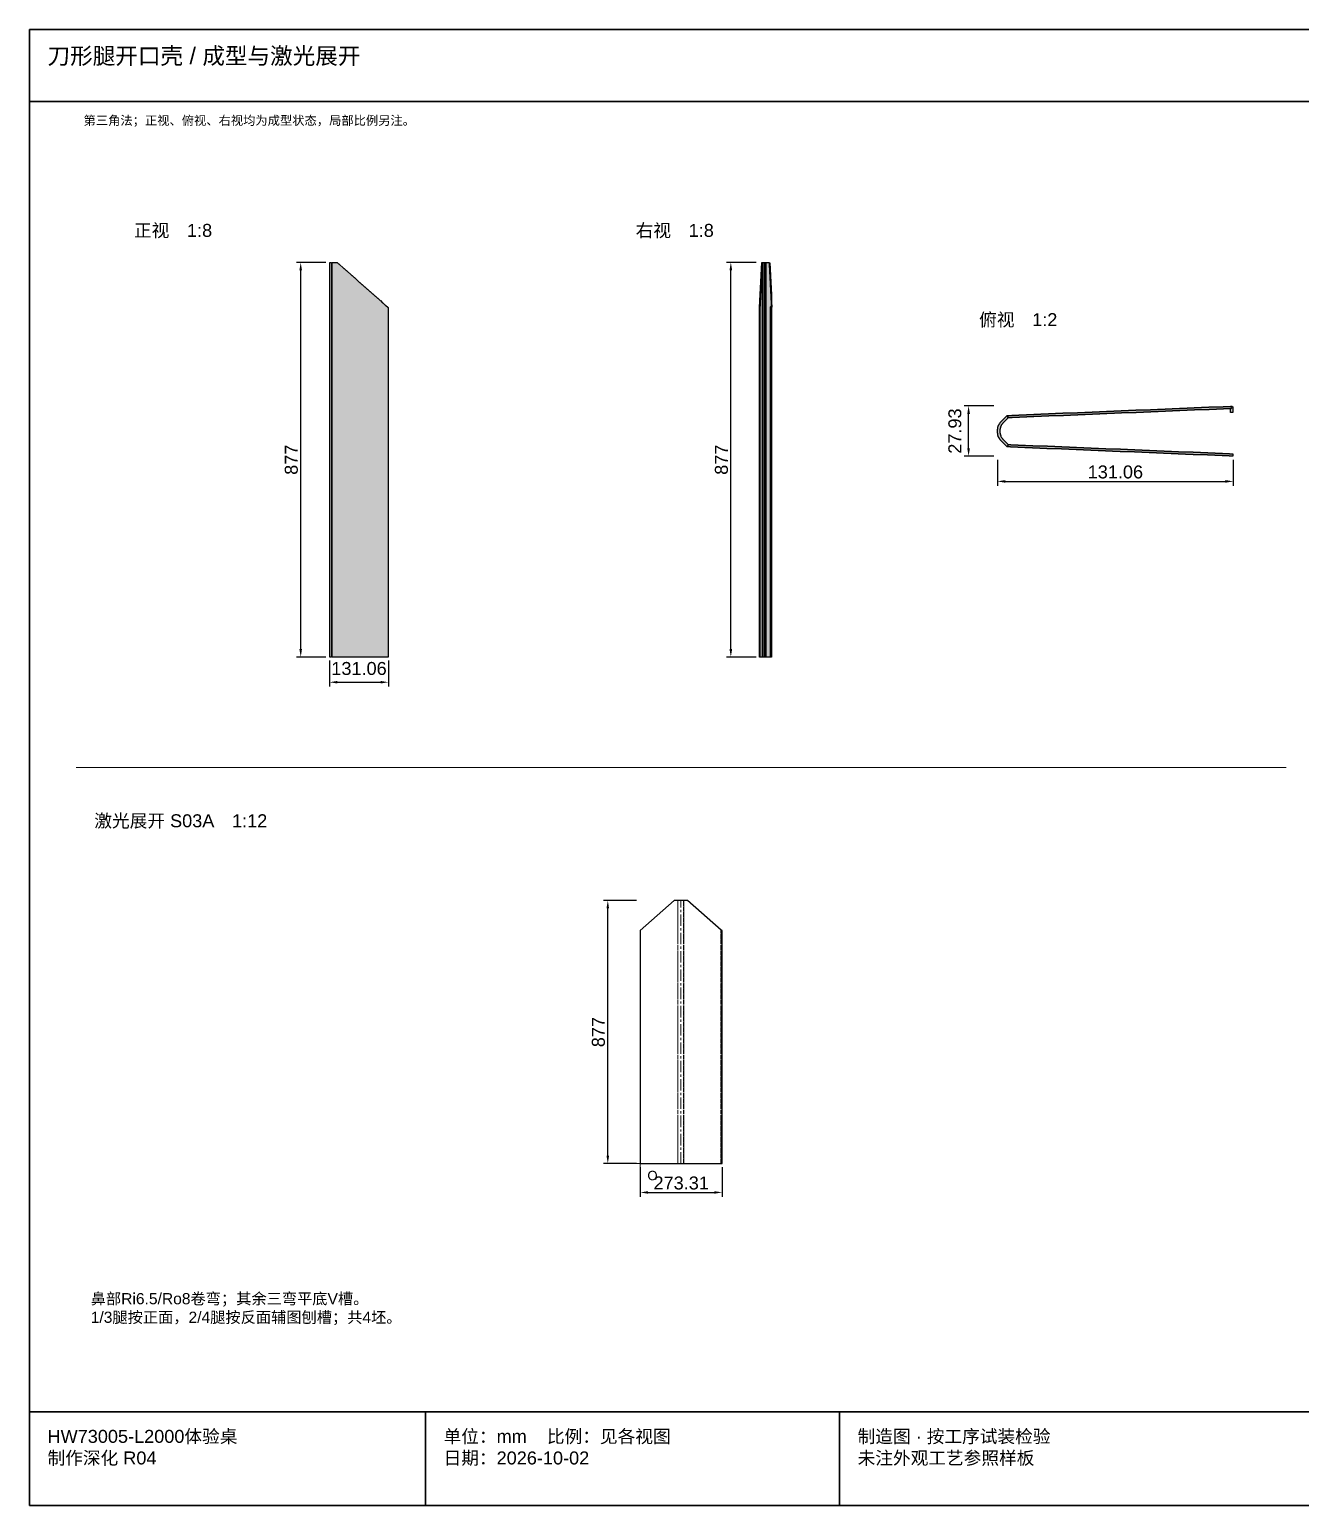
# Model space of a CAD drawing. Header units: millimetres. Extents: x 5 to 252589, y 5 to 415.
# Drawn here: x 108005 to 108358, y 5 to 415 of the extents above; entities that cross this region are included whole.
import ezdxf

# ---------------------------------------------------------------- set-up
doc = ezdxf.new("R2010")
doc.units = ezdxf.units.MM
doc.linetypes.add('CENTER', pattern=[5.08, 3.175, -0.635, 0.635, -0.635])
doc.linetypes.add('DASHED', pattern=[1.524, 1.27, -0.254])
for name, color, linetype, lineweight in [('CENTER', 8, 'CENTER', 13), ('DIM', 7, 'Continuous', 13), ('FRAME', 7, 'Continuous', 35), ('HATCH', 8, 'Continuous', 9), ('HIDDEN', 8, 'DASHED', 13), ('NOTE', 7, 'Continuous', 18), ('OUTLINE', 7, 'Continuous', 25)]:
    doc.layers.add(name, color=color, linetype=linetype, lineweight=lineweight)
doc.styles.add('CN', font='Arial Unicode.ttf')
doc.dimstyles.new('V12', dxfattribs={"dimtxt": 3.6, "dimasz": 2.2, "dimexe": 1.2, "dimexo": 1, "dimgap": 0.8, "dimtad": 1, "dimlfac": 12, "dimdsep": 46, "dimtxsty": 'CN', "dimcen": 2.5, "dimclrd": 7, "dimclre": 7, "dimclrt": 7, "dimazin": 3, "dimtfac": 1, "dimtmove": 0, "dimatfit": 3})
doc.dimstyles.new('V2', dxfattribs={"dimtxt": 3.6, "dimasz": 2.2, "dimexe": 1.2, "dimexo": 1, "dimgap": 0.8, "dimtad": 1, "dimlfac": 2, "dimdsep": 46, "dimtxsty": 'CN', "dimcen": 2.5, "dimclrd": 7, "dimclre": 7, "dimclrt": 7, "dimazin": 3, "dimtfac": 1, "dimtmove": 0, "dimatfit": 3})
doc.dimstyles.new('V8', dxfattribs={"dimtxt": 3.6, "dimasz": 2.2, "dimexe": 1.2, "dimexo": 1, "dimgap": 0.8, "dimtad": 1, "dimlfac": 8, "dimdsep": 46, "dimtxsty": 'CN', "dimcen": 2.5, "dimclrd": 7, "dimclre": 7, "dimclrt": 7, "dimazin": 3, "dimtfac": 1, "dimtmove": 0, "dimatfit": 3})

msp = doc.modelspace()

# ---------------------------------------------------------------- hatches: boundary and pattern name
at = {"layer": 'HATCH', "true_color": 0x536a74}
for points in [[(108088.40196, 240.6875), (108088.40196, 350.27083), (108088.90196, 350.27083), (108088.90196, 240.6875)], [(108208.61752, 240.6875), (108208.61752, 350.27083), (108209.03419, 350.27083), (108209.03419, 240.6875)]]:
    msp.add_hatch(color=147, dxfattribs=at).paths.add_polyline_path(points)
at = {"layer": 'HATCH', "true_color": 0x5b747e}
for points in [[(108104.65196, 240.6875), (108089.06862, 240.6875), (108089.06862, 350.27083), (108090.48529, 350.27083), (108090.81862, 349.9375), (108090.90196, 349.9375), (108092.31862, 348.60417), (108092.40196, 348.60417), (108092.98529, 348.02083), (108093.06862, 348.02083), (108094.48529, 346.6875), (108094.56862, 346.6875), (108095.15196, 346.10417), (108095.23529, 346.10417), (108096.65196, 344.77083), (108096.73529, 344.77083), (108097.31862, 344.1875), (108097.40196, 344.1875), (108098.06862, 343.52083), (108098.15196, 343.52083), (108098.81862, 342.85417), (108098.90196, 342.85417), (108099.48529, 342.27083), (108099.56862, 342.27083), (108100.23529, 341.60417), (108100.31862, 341.60417), (108100.98529, 340.9375), (108101.06862, 340.9375), (108101.65196, 340.35417), (108101.73529, 340.35417), (108102.40196, 339.6875), (108102.48529, 339.6875), (108103.06862, 339.10417), (108103.15196, 339.10417), (108103.81862, 338.4375), (108103.90196, 338.4375), (108104.56862, 337.77083), (108104.65196, 337.77083)], [(108207.95085, 240.6875), (108207.95085, 338.1875), (108208.03419, 338.27083), (108208.03419, 339.9375), (108208.11752, 340.02083), (108208.11752, 341.77083), (108208.20085, 341.85417), (108208.20085, 343.52083), (108208.28419, 343.60417), (108208.28419, 345.35417), (108208.36752, 345.4375), (108208.36752, 347.10417), (108208.45085, 347.1875), (108208.45085, 348.9375), (108208.53419, 349.02083), (108208.53419, 350.27083), (108208.53419, 240.6875)], [(108209.61752, 240.6875), (108209.61752, 350.27083), (108210.45085, 350.27083), (108210.45085, 348.9375), (108210.53419, 348.85417), (108210.53419, 347.10417), (108210.61752, 347.02083), (108210.61752, 345.35417), (108210.70085, 345.27083), (108210.70085, 343.52083), (108210.78419, 343.4375), (108210.78419, 341.77083), (108210.86752, 341.6875), (108210.86752, 339.9375), (108210.95085, 339.85417), (108210.95085, 338.1875), (108211.03419, 338.10417), (108211.03419, 337.9375), (108210.78419, 337.9375), (108210.70085, 337.85417), (108210.70085, 240.6875)]]:
    msp.add_hatch(color=147, dxfattribs=at).paths.add_polyline_path(points)
at = {"layer": 'HATCH', "true_color": 0x627d89}
for points in [[(108207.78419, 337.77083), (108207.78419, 338.60417), (108207.86752, 338.6875), (108207.86752, 340.4375), (108207.95085, 340.52083), (108207.95085, 342.1875), (108208.03419, 342.27083), (108208.03419, 344.02083), (108208.11752, 344.10417), (108208.11752, 345.77083), (108208.20085, 345.85417), (108208.20085, 347.60417), (108208.28419, 347.6875), (108208.28419, 349.35417), (108208.36752, 349.4375), (108208.36752, 350.27083), (108208.45085, 350.27083), (108208.45085, 349.02083), (108208.36752, 348.9375), (108208.36752, 347.1875), (108208.28419, 347.10417), (108208.28419, 345.4375), (108208.20085, 345.35417), (108208.20085, 343.60417), (108208.11752, 343.52083), (108208.11752, 341.85417), (108208.03419, 341.77083), (108208.03419, 340.02083), (108207.95085, 339.9375), (108207.95085, 338.27083), (108207.86752, 338.1875), (108207.86752, 337.77083)], [(108211.11752, 337.77083), (108210.78419, 337.77083), (108210.78419, 337.85417), (108211.03419, 337.85417), (108211.11752, 337.9375), (108211.11752, 338.10417), (108211.03419, 338.1875), (108211.03419, 339.85417), (108210.95085, 339.9375), (108210.95085, 341.6875), (108210.86752, 341.77083), (108210.86752, 343.4375), (108210.78419, 343.52083), (108210.78419, 345.27083), (108210.70085, 345.35417), (108210.70085, 347.02083), (108210.61752, 347.10417), (108210.61752, 348.85417), (108210.53419, 348.9375), (108210.53419, 350.1875), (108210.61752, 350.1875), (108210.61752, 349.35417), (108210.70085, 349.27083), (108210.70085, 347.60417), (108210.78419, 347.52083), (108210.78419, 345.77083), (108210.86752, 345.6875), (108210.86752, 344.02083), (108210.95085, 343.9375), (108210.95085, 342.1875), (108211.03419, 342.10417), (108211.03419, 340.4375), (108211.11752, 340.35417), (108211.11752, 338.60417), (108211.20085, 338.52083), (108211.20085, 337.85417)]]:
    msp.add_hatch(color=145, dxfattribs=at).paths.add_polyline_path(points)
at = {"layer": 'HATCH', "true_color": 0x566d77}
msp.add_hatch(color=147, dxfattribs=at).paths.add_polyline_path([(108209.11752, 240.6875), (108209.11752, 350.27083), (108209.28419, 350.27083), (108209.28419, 240.6875)])
at = {"layer": 'HATCH', "true_color": 0x58707b}
for points in [[(108209.36752, 240.6875), (108209.36752, 350.27083), (108209.53419, 350.27083), (108209.53419, 240.6875)], [(108207.78419, 240.6875), (108207.78419, 337.6875), (108207.86752, 337.6875), (108207.86752, 240.6875)], [(108210.78419, 240.6875), (108210.78419, 337.6875), (108211.11752, 337.6875), (108211.11752, 240.6875)]]:
    msp.add_hatch(color=147, dxfattribs=at).paths.add_polyline_path(points)
at = {"layer": 'HATCH', "true_color": 0x627d89}
h = msp.add_hatch(color=145, dxfattribs=at)
h.paths.add_polyline_path([(108339.23616, 296.47675), (108338.3195, 296.47675), (108338.23616, 296.56008), (108336.3195, 296.56008), (108336.23616, 296.64342), (108334.3195, 296.64342), (108334.23616, 296.72675), (108332.23616, 296.72675), (108332.15283, 296.81008), (108330.23616, 296.81008), (108330.15283, 296.89342), (108328.23616, 296.89342), (108328.15283, 296.97675), (108326.15283, 296.97675), (108326.0695, 297.06008), (108324.15283, 297.06008), (108324.0695, 297.14342), (108322.15283, 297.14342), (108322.0695, 297.22675), (108320.0695, 297.22675), (108319.98616, 297.31008), (108318.0695, 297.31008), (108317.98616, 297.39342), (108316.0695, 297.39342), (108315.98616, 297.47675), (108313.98616, 297.47675), (108313.90283, 297.56008), (108311.98616, 297.56008), (108311.90283, 297.64342), (108309.98616, 297.64342), (108309.90283, 297.72675), (108307.98616, 297.72675), (108307.90283, 297.81008), (108305.90283, 297.81008), (108305.8195, 297.89342), (108303.90283, 297.89342), (108303.8195, 297.97675), (108301.90283, 297.97675), (108301.8195, 298.06008), (108299.8195, 298.06008), (108299.73616, 298.14342), (108297.8195, 298.14342), (108297.73616, 298.22675), (108295.8195, 298.22675), (108295.73616, 298.31008), (108293.73616, 298.31008), (108293.65283, 298.39342), (108291.73616, 298.39342), (108291.65283, 298.47675), (108289.73616, 298.47675), (108289.65283, 298.56008), (108287.65283, 298.56008), (108287.5695, 298.64342), (108285.65283, 298.64342), (108285.5695, 298.72675), (108283.65283, 298.72675), (108283.5695, 298.81008), (108281.5695, 298.81008), (108281.48616, 298.89342), (108279.5695, 298.89342), (108279.48616, 298.97675), (108277.5695, 298.97675), (108277.48616, 299.06008), (108276.5695, 299.06008), (108274.5695, 301.06008), (108274.5695, 301.14342), (108274.40283, 301.31008), (108274.40283, 301.39342), (108274.3195, 301.47675), (108274.3195, 301.56008), (108274.0695, 301.97675), (108274.0695, 302.14342), (108273.98616, 302.22675), (108273.98616, 302.39342), (108273.90283, 302.47675), (108273.90283, 302.81008), (108273.8195, 302.89342), (108273.8195, 303.97675), (108273.90283, 304.06008), (108273.90283, 304.39342), (108273.98616, 304.47675), (108273.98616, 304.64342), (108274.0695, 304.72675), (108274.0695, 304.89342), (108274.15283, 304.97675), (108274.15283, 305.06008), (108274.23616, 305.14342), (108274.23616, 305.22675), (108274.3195, 305.31008), (108274.40283, 305.56008), (108274.5695, 305.72675), (108274.5695, 305.81008), (108276.5695, 307.81008), (108277.8195, 307.81008), (108277.90283, 307.89342), (108279.8195, 307.89342), (108279.90283, 307.97675), (108281.90283, 307.97675), (108281.98616, 308.06008), (108283.90283, 308.06008), (108283.98616, 308.14342), (108285.90283, 308.14342), (108285.98616, 308.22675), (108287.98616, 308.22675), (108288.0695, 308.31008), (108289.98616, 308.31008), (108290.0695, 308.39342), (108291.98616, 308.39342), (108292.0695, 308.47675), (108294.0695, 308.47675), (108294.15283, 308.56008), (108296.0695, 308.56008), (108296.15283, 308.64342), (108298.0695, 308.64342), (108298.15283, 308.72675), (108300.15283, 308.72675), (108300.23616, 308.81008), (108302.15283, 308.81008), (108302.23616, 308.89342), (108304.15283, 308.89342), (108304.23616, 308.97675), (108306.15283, 308.97675), (108306.23616, 309.06008), (108308.23616, 309.06008), (108308.3195, 309.14342), (108310.23616, 309.14342), (108310.3195, 309.22675), (108312.23616, 309.22675), (108312.3195, 309.31008), (108314.3195, 309.31008), (108314.40283, 309.39342), (108316.3195, 309.39342), (108316.40283, 309.47675), (108318.3195, 309.47675), (108318.40283, 309.56008), (108320.40283, 309.56008), (108320.48616, 309.64342), (108322.40283, 309.64342), (108322.48616, 309.72675), (108324.40283, 309.72675), (108324.48616, 309.81008), (108326.48616, 309.81008), (108326.5695, 309.89342), (108328.48616, 309.89342), (108328.5695, 309.97675), (108330.48616, 309.97675), (108330.5695, 310.06008), (108332.5695, 310.06008), (108332.65283, 310.14342), (108334.5695, 310.14342), (108334.65283, 310.22675), (108336.5695, 310.22675), (108336.65283, 310.31008), (108338.5695, 310.31008), (108338.65283, 310.39342), (108338.90283, 310.39342), (108338.98616, 310.31008), (108339.0695, 310.31008), (108339.23616, 310.14342), (108339.23616, 308.64342), (108338.5695, 308.64342), (108338.5695, 309.56008), (108338.48616, 309.64342), (108336.65283, 309.64342), (108336.5695, 309.56008), (108334.65283, 309.56008), (108334.5695, 309.47675), (108332.65283, 309.47675), (108332.5695, 309.39342), (108330.5695, 309.39342), (108330.48616, 309.31008), (108328.5695, 309.31008), (108328.48616, 309.22675), (108326.5695, 309.22675), (108326.48616, 309.14342), (108324.48616, 309.14342), (108324.40283, 309.06008), (108322.48616, 309.06008), (108322.40283, 308.97675), (108320.48616, 308.97675), (108320.40283, 308.89342), (108318.48616, 308.89342), (108318.40283, 308.81008), (108316.40283, 308.81008), (108316.3195, 308.72675), (108314.40283, 308.72675), (108314.3195, 308.64342), (108312.40283, 308.64342), (108312.3195, 308.56008), (108310.3195, 308.56008), (108310.23616, 308.47675), (108308.3195, 308.47675), (108308.23616, 308.39342), (108306.3195, 308.39342), (108306.23616, 308.31008), (108304.23616, 308.31008), (108304.15283, 308.22675), (108302.23616, 308.22675), (108302.15283, 308.14342), (108300.23616, 308.14342), (108300.15283, 308.06008), (108298.15283, 308.06008), (108298.0695, 307.97675), (108296.15283, 307.97675), (108296.0695, 307.89342), (108294.15283, 307.89342), (108294.0695, 307.81008), (108292.15283, 307.81008), (108292.0695, 307.72675), (108290.0695, 307.72675), (108289.98616, 307.64342), (108288.0695, 307.64342), (108287.98616, 307.56008), (108286.0695, 307.56008), (108285.98616, 307.47675), (108283.98616, 307.47675), (108283.90283, 307.39342), (108281.98616, 307.39342), (108281.90283, 307.31008), (108279.98616, 307.31008), (108279.90283, 307.22675), (108277.90283, 307.22675), (108277.8195, 307.14342), (108276.90283, 307.14342), (108276.8195, 307.22675), (108276.73616, 307.14342), (108276.73616, 307.06008), (108275.23616, 305.56008), (108275.23616, 305.47675), (108274.98616, 305.22675), (108274.98616, 305.14342), (108274.90283, 305.06008), (108274.90283, 304.97675), (108274.65283, 304.56008), (108274.65283, 304.39342), (108274.5695, 304.31008), (108274.5695, 303.97675), (108274.48616, 303.89342), (108274.48616, 302.97675), (108274.5695, 302.89342), (108274.5695, 302.56008), (108274.65283, 302.47675), (108274.65283, 302.31008), (108274.73616, 302.22675), (108274.73616, 302.14342), (108274.8195, 302.06008), (108274.8195, 301.97675), (108274.90283, 301.89342), (108274.98616, 301.64342), (108275.23616, 301.39342), (108275.23616, 301.31008), (108276.8195, 299.72675), (108277.48616, 299.72675), (108277.5695, 299.64342), (108279.48616, 299.64342), (108279.5695, 299.56008), (108281.5695, 299.56008), (108281.65283, 299.47675), (108283.5695, 299.47675), (108283.65283, 299.39342), (108285.5695, 299.39342), (108285.65283, 299.31008), (108287.65283, 299.31008), (108287.73616, 299.22675), (108289.65283, 299.22675), (108289.73616, 299.14342), (108291.65283, 299.14342), (108291.73616, 299.06008), (108293.73616, 299.06008), (108293.8195, 298.97675), (108295.73616, 298.97675), (108295.8195, 298.89342), (108297.73616, 298.89342), (108297.8195, 298.81008), (108299.73616, 298.81008), (108299.8195, 298.72675), (108301.8195, 298.72675), (108301.90283, 298.64342), (108303.8195, 298.64342), (108303.90283, 298.56008), (108305.8195, 298.56008), (108305.90283, 298.47675), (108307.90283, 298.47675), (108307.98616, 298.39342), (108309.90283, 298.39342), (108309.98616, 298.31008), (108311.90283, 298.31008), (108311.98616, 298.22675), (108313.98616, 298.22675), (108314.0695, 298.14342), (108315.98616, 298.14342), (108316.0695, 298.06008), (108317.98616, 298.06008), (108318.0695, 297.97675), (108320.0695, 297.97675), (108320.15283, 297.89342), (108322.0695, 297.89342), (108322.15283, 297.81008), (108324.0695, 297.81008), (108324.15283, 297.72675), (108326.15283, 297.72675), (108326.23616, 297.64342), (108328.15283, 297.64342), (108328.23616, 297.56008), (108330.15283, 297.56008), (108330.23616, 297.47675), (108332.15283, 297.47675), (108332.23616, 297.39342), (108334.23616, 297.39342), (108334.3195, 297.31008), (108336.23616, 297.31008), (108336.3195, 297.22675), (108338.23616, 297.22675), (108338.3195, 297.14342), (108339.23616, 297.14342)])
h.paths.add_polyline_path([(108338.73616, 309.89342), (108338.8195, 309.81008), (108338.90283, 309.89342), (108338.8195, 309.97675)], flags=0)
h.paths.add_polyline_path([(108338.65283, 309.81008), (108338.73616, 309.72675), (108338.8195, 309.81008), (108338.73616, 309.89342)], flags=0)
h.paths.add_polyline_path([(108338.5695, 309.72675), (108338.65283, 309.64342), (108338.73616, 309.72675), (108338.65283, 309.81008)], flags=0)
h.paths.add_polyline_path([(108338.48616, 309.64342), (108338.5695, 309.56008), (108338.65283, 309.64342), (108338.5695, 309.72675)], flags=0)
h.paths.add_polyline_path([(108276.65283, 307.31008), (108276.73616, 307.22675), (108276.8195, 307.31008), (108276.8195, 307.39342), (108276.73616, 307.47675), (108276.65283, 307.39342)], flags=0)
h.paths.add_polyline_path([(108276.73616, 299.64342), (108276.8195, 299.56008), (108276.90283, 299.64342), (108276.8195, 299.72675)], flags=0)
h.paths.add_polyline_path([(108276.65283, 299.47675), (108276.73616, 299.39342), (108276.8195, 299.47675), (108276.73616, 299.56008)], flags=0)

# ---------------------------------------------------------------- linework, layer by layer
at = {"layer": 'CENTER'}
for p, q in [((108185.06747, 99.95833), (108185.06747, 173.04167)), ((108185.89552, 99.95833), (108185.89552, 173.04167)), ((108186.71998, 99.95833), (108186.71998, 173.04167)), ((108197.12994, 99.95833), (108197.12994, 164.72874)), ((108173.31225, 99.95833), (108175.91225, 99.95833)), ((108174.61225, 98.65833), (108174.61225, 101.25833))]:
    msp.add_line(p, q, dxfattribs=at)
at = {"layer": 'DIM'}
msp.add_line((108018, 210), (108354, 210), dxfattribs=at)
at = {"layer": 'FRAME'}
for p, q in [((108005, 395), (108589, 395)), ((108005, 31), (108589, 31)), ((108115, 5), (108115, 31)), ((108230, 5), (108230, 31))]:
    msp.add_line(p, q, dxfattribs=at)
msp.add_lwpolyline([(108005, 5), (108589, 5), (108589, 415), (108005, 415)], close=True, dxfattribs=at)
at = {"layer": 'HIDDEN'}
for p, q in [((108185.03068, 99.95833), (108185.03068, 173.04167)), ((108185.05345, 99.95833), (108185.05345, 173.04167)), ((108185.08148, 99.95833), (108185.08148, 173.04167)), ((108185.10425, 99.95833), (108185.10425, 173.04167)), ((108186.68319, 99.95833), (108186.68319, 173.04167)), ((108186.70596, 99.95833), (108186.70596, 173.04167)), ((108186.73399, 99.95833), (108186.73399, 173.04167)), ((108186.75676, 99.95833), (108186.75676, 173.04167)), ((108197.0388, 99.95833), (108197.0388, 164.83111)), ((108197.09959, 99.95833), (108197.09959, 164.77739)), ((108197.1603, 99.95833), (108197.1603, 164.70833)), ((108197.22108, 99.95833), (108197.22108, 164.70833))]:
    msp.add_line(p, q, dxfattribs=at)
at = {"layer": 'OUTLINE'}
for p, q in [((108184.04205, 173.04167), (108174.61225, 164.70833)), ((108185.05345, 173.04167), (108184.04205, 173.04167)), ((108185.05695, 173.04167), (108185.05345, 173.04167)), ((108185.06046, 173.04167), (108185.05695, 173.04167)), ((108185.06396, 173.04167), (108185.06046, 173.04167)), ((108185.06747, 173.04167), (108185.06396, 173.04167)), ((108185.07097, 173.04167), (108185.06747, 173.04167)), ((108185.07448, 173.04167), (108185.07097, 173.04167)), ((108185.07798, 173.04167), (108185.07448, 173.04167)), ((108185.08148, 173.04167), (108185.07798, 173.04167)), ((108185.4269, 173.04167), (108185.08148, 173.04167)), ((108185.44564, 173.04167), (108185.4269, 173.04167)), ((108185.46439, 173.04167), (108185.44564, 173.04167)), ((108185.48313, 173.04167), (108185.46439, 173.04167)), ((108185.50188, 173.04167), (108185.48313, 173.04167)), ((108185.52062, 173.04167), (108185.50188, 173.04167)), ((108185.53937, 173.04167), (108185.52062, 173.04167)), ((108185.55811, 173.04167), (108185.53937, 173.04167)), ((108185.57685, 173.04167), (108185.55811, 173.04167)), ((108185.5956, 173.04167), (108185.57685, 173.04167)), ((108185.61434, 173.04167), (108185.5956, 173.04167)), ((108185.63309, 173.04167), (108185.61434, 173.04167)), ((108185.65183, 173.04167), (108185.63309, 173.04167)), ((108185.67058, 173.04167), (108185.65183, 173.04167)), ((108185.68932, 173.04167), (108185.67058, 173.04167)), ((108185.70807, 173.04167), (108185.68932, 173.04167)), ((108185.72681, 173.04167), (108185.70807, 173.04167)), ((108185.74556, 173.04167), (108185.72681, 173.04167)), ((108185.7643, 173.04167), (108185.74556, 173.04167)), ((108185.78305, 173.04167), (108185.7643, 173.04167)), ((108185.80179, 173.04167), (108185.78305, 173.04167)), ((108185.82054, 173.04167), (108185.80179, 173.04167)), ((108185.83928, 173.04167), (108185.82054, 173.04167)), ((108185.85803, 173.04167), (108185.83928, 173.04167)), ((108185.87677, 173.04167), (108185.85803, 173.04167)), ((108185.89552, 173.04167), (108185.87677, 173.04167)), ((108185.91426, 173.04167), (108185.89552, 173.04167)), ((108185.93301, 173.04167), (108185.91426, 173.04167)), ((108185.95175, 173.04167), (108185.93301, 173.04167)), ((108185.9705, 173.04167), (108185.95175, 173.04167)), ((108185.98924, 173.04167), (108185.9705, 173.04167)), ((108186.00799, 173.04167), (108185.98924, 173.04167)), ((108186.02673, 173.04167), (108186.00799, 173.04167)), ((108186.04548, 173.04167), (108186.02673, 173.04167)), ((108186.06422, 173.04167), (108186.04548, 173.04167)), ((108186.08297, 173.04167), (108186.06422, 173.04167)), ((108186.10171, 173.04167), (108186.08297, 173.04167)), ((108186.12046, 173.04167), (108186.10171, 173.04167)), ((108186.1392, 173.04167), (108186.12046, 173.04167)), ((108186.15794, 173.04167), (108186.1392, 173.04167)), ((108186.17669, 173.04167), (108186.15794, 173.04167)), ((108186.19543, 173.04167), (108186.17669, 173.04167)), ((108186.21418, 173.04167), (108186.19543, 173.04167)), ((108186.23292, 173.04167), (108186.21418, 173.04167)), ((108186.25167, 173.04167), (108186.23292, 173.04167)), ((108186.27041, 173.04167), (108186.25167, 173.04167)), ((108186.28916, 173.04167), (108186.27041, 173.04167)), ((108186.3079, 173.04167), (108186.28916, 173.04167)), ((108186.32665, 173.04167), (108186.3079, 173.04167)), ((108186.34539, 173.04167), (108186.32665, 173.04167)), ((108186.36414, 173.04167), (108186.34539, 173.04167)), ((108186.70596, 173.04167), (108186.36414, 173.04167)), ((108186.70946, 173.04167), (108186.70596, 173.04167)), ((108186.71297, 173.04167), (108186.70946, 173.04167)), ((108186.71647, 173.04167), (108186.71297, 173.04167)), ((108186.71998, 173.04167), (108186.71647, 173.04167)), ((108186.72348, 173.04167), (108186.71998, 173.04167)), ((108186.72698, 173.04167), (108186.72348, 173.04167)), ((108186.73049, 173.04167), (108186.72698, 173.04167)), ((108186.73399, 173.04167), (108186.73049, 173.04167)), ((108187.74793, 173.04167), (108186.73399, 173.04167)), ((108197.09959, 164.77739), (108187.74793, 173.04167)), ((108174.61225, 164.70833), (108174.61225, 99.95833)), ((108197.10296, 164.77146), (108197.09959, 164.77739)), ((108197.10633, 164.76554), (108197.10296, 164.77146)), ((108197.1097, 164.7597), (108197.10633, 164.76554)), ((108197.11308, 164.75398), (108197.1097, 164.7597)), ((108197.11645, 164.74843), (108197.11308, 164.75398)), ((108197.11982, 164.74309), (108197.11645, 164.74843)), ((108197.1232, 164.738), (108197.11982, 164.74309)), ((108197.12657, 164.7332), (108197.1232, 164.738)), ((108197.12994, 164.72874), (108197.12657, 164.7332)), ((108197.13332, 164.72464), (108197.12994, 164.72874)), ((108197.13669, 164.72095), (108197.13332, 164.72464)), ((108197.14006, 164.71768), (108197.13669, 164.72095)), ((108197.14344, 164.71487), (108197.14006, 164.71768)), ((108197.14681, 164.71254), (108197.14344, 164.71487)), ((108197.15018, 164.71071), (108197.14681, 164.71254)), ((108197.15355, 164.70939), (108197.15018, 164.71071)), ((108197.15693, 164.7086), (108197.15355, 164.70939)), ((108197.1603, 164.70833), (108197.15693, 164.7086)), ((108197.38775, 164.70833), (108197.1603, 164.70833)), ((108197.38775, 99.95833), (108197.38775, 164.70833)), ((108174.61225, 99.95833), (108197.38775, 99.95833))]:
    msp.add_line(p, q, dxfattribs=at)
at = {"layer": 'OUTLINE', "color": 139, "true_color": 0x42544a}
for points in [[(108088.40196, 240.6875), (108088.40196, 350.27083), (108088.90196, 350.27083), (108088.90196, 240.6875)], [(108104.65196, 240.6875), (108089.06862, 240.6875), (108089.06862, 350.27083), (108090.48529, 350.27083), (108090.81862, 349.9375), (108090.90196, 349.9375), (108092.31862, 348.60417), (108092.40196, 348.60417), (108092.98529, 348.02083), (108093.06862, 348.02083), (108094.48529, 346.6875), (108094.56862, 346.6875), (108095.15196, 346.10417), (108095.23529, 346.10417), (108096.65196, 344.77083), (108096.73529, 344.77083), (108097.31862, 344.1875), (108097.40196, 344.1875), (108098.06862, 343.52083), (108098.15196, 343.52083), (108098.81862, 342.85417), (108098.90196, 342.85417), (108099.48529, 342.27083), (108099.56862, 342.27083), (108100.23529, 341.60417), (108100.31862, 341.60417), (108100.98529, 340.9375), (108101.06862, 340.9375), (108101.65196, 340.35417), (108101.73529, 340.35417), (108102.40196, 339.6875), (108102.48529, 339.6875), (108103.06862, 339.10417), (108103.15196, 339.10417), (108103.81862, 338.4375), (108103.90196, 338.4375), (108104.56862, 337.77083), (108104.65196, 337.77083)], [(108207.78419, 337.77083), (108207.78419, 338.60417), (108207.86752, 338.6875), (108207.86752, 340.4375), (108207.95085, 340.52083), (108207.95085, 342.1875), (108208.03419, 342.27083), (108208.03419, 344.02083), (108208.11752, 344.10417), (108208.11752, 345.77083), (108208.20085, 345.85417), (108208.20085, 347.60417), (108208.28419, 347.6875), (108208.28419, 349.35417), (108208.36752, 349.4375), (108208.36752, 350.27083), (108208.45085, 350.27083), (108208.45085, 349.02083), (108208.36752, 348.9375), (108208.36752, 347.1875), (108208.28419, 347.10417), (108208.28419, 345.4375), (108208.20085, 345.35417), (108208.20085, 343.60417), (108208.11752, 343.52083), (108208.11752, 341.85417), (108208.03419, 341.77083), (108208.03419, 340.02083), (108207.95085, 339.9375), (108207.95085, 338.27083), (108207.86752, 338.1875), (108207.86752, 337.77083)], [(108207.95085, 240.6875), (108207.95085, 338.1875), (108208.03419, 338.27083), (108208.03419, 339.9375), (108208.11752, 340.02083), (108208.11752, 341.77083), (108208.20085, 341.85417), (108208.20085, 343.52083), (108208.28419, 343.60417), (108208.28419, 345.35417), (108208.36752, 345.4375), (108208.36752, 347.10417), (108208.45085, 347.1875), (108208.45085, 348.9375), (108208.53419, 349.02083), (108208.53419, 350.27083), (108208.53419, 240.6875)], [(108208.61752, 240.6875), (108208.61752, 350.27083), (108209.03419, 350.27083), (108209.03419, 240.6875)], [(108209.11752, 240.6875), (108209.11752, 350.27083), (108209.28419, 350.27083), (108209.28419, 240.6875)], [(108209.36752, 240.6875), (108209.36752, 350.27083), (108209.53419, 350.27083), (108209.53419, 240.6875)], [(108209.61752, 240.6875), (108209.61752, 350.27083), (108210.45085, 350.27083), (108210.45085, 348.9375), (108210.53419, 348.85417), (108210.53419, 347.10417), (108210.61752, 347.02083), (108210.61752, 345.35417), (108210.70085, 345.27083), (108210.70085, 343.52083), (108210.78419, 343.4375), (108210.78419, 341.77083), (108210.86752, 341.6875), (108210.86752, 339.9375), (108210.95085, 339.85417), (108210.95085, 338.1875), (108211.03419, 338.10417), (108211.03419, 337.9375), (108210.78419, 337.9375), (108210.70085, 337.85417), (108210.70085, 240.6875)], [(108211.11752, 337.77083), (108210.78419, 337.77083), (108210.78419, 337.85417), (108211.03419, 337.85417), (108211.11752, 337.9375), (108211.11752, 338.10417), (108211.03419, 338.1875), (108211.03419, 339.85417), (108210.95085, 339.9375), (108210.95085, 341.6875), (108210.86752, 341.77083), (108210.86752, 343.4375), (108210.78419, 343.52083), (108210.78419, 345.27083), (108210.70085, 345.35417), (108210.70085, 347.02083), (108210.61752, 347.10417), (108210.61752, 348.85417), (108210.53419, 348.9375), (108210.53419, 350.1875), (108210.61752, 350.1875), (108210.61752, 349.35417), (108210.70085, 349.27083), (108210.70085, 347.60417), (108210.78419, 347.52083), (108210.78419, 345.77083), (108210.86752, 345.6875), (108210.86752, 344.02083), (108210.95085, 343.9375), (108210.95085, 342.1875), (108211.03419, 342.10417), (108211.03419, 340.4375), (108211.11752, 340.35417), (108211.11752, 338.60417), (108211.20085, 338.52083), (108211.20085, 337.85417)], [(108207.78419, 240.6875), (108207.78419, 337.6875), (108207.86752, 337.6875), (108207.86752, 240.6875)], [(108210.78419, 240.6875), (108210.78419, 337.6875), (108211.11752, 337.6875), (108211.11752, 240.6875)], [(108339.23616, 296.47675), (108338.3195, 296.47675), (108338.23616, 296.56008), (108336.3195, 296.56008), (108336.23616, 296.64342), (108334.3195, 296.64342), (108334.23616, 296.72675), (108332.23616, 296.72675), (108332.15283, 296.81008), (108330.23616, 296.81008), (108330.15283, 296.89342), (108328.23616, 296.89342), (108328.15283, 296.97675), (108326.15283, 296.97675), (108326.0695, 297.06008), (108324.15283, 297.06008), (108324.0695, 297.14342), (108322.15283, 297.14342), (108322.0695, 297.22675), (108320.0695, 297.22675), (108319.98616, 297.31008), (108318.0695, 297.31008), (108317.98616, 297.39342), (108316.0695, 297.39342), (108315.98616, 297.47675), (108313.98616, 297.47675), (108313.90283, 297.56008), (108311.98616, 297.56008), (108311.90283, 297.64342), (108309.98616, 297.64342), (108309.90283, 297.72675), (108307.98616, 297.72675), (108307.90283, 297.81008), (108305.90283, 297.81008), (108305.8195, 297.89342), (108303.90283, 297.89342), (108303.8195, 297.97675), (108301.90283, 297.97675), (108301.8195, 298.06008), (108299.8195, 298.06008), (108299.73616, 298.14342), (108297.8195, 298.14342), (108297.73616, 298.22675), (108295.8195, 298.22675), (108295.73616, 298.31008), (108293.73616, 298.31008), (108293.65283, 298.39342), (108291.73616, 298.39342), (108291.65283, 298.47675), (108289.73616, 298.47675), (108289.65283, 298.56008), (108287.65283, 298.56008), (108287.5695, 298.64342), (108285.65283, 298.64342), (108285.5695, 298.72675), (108283.65283, 298.72675), (108283.5695, 298.81008), (108281.5695, 298.81008), (108281.48616, 298.89342), (108279.5695, 298.89342), (108279.48616, 298.97675), (108277.5695, 298.97675), (108277.48616, 299.06008), (108276.5695, 299.06008), (108274.5695, 301.06008), (108274.5695, 301.14342), (108274.40283, 301.31008), (108274.40283, 301.39342), (108274.3195, 301.47675), (108274.3195, 301.56008), (108274.0695, 301.97675), (108274.0695, 302.14342), (108273.98616, 302.22675), (108273.98616, 302.39342), (108273.90283, 302.47675), (108273.90283, 302.81008), (108273.8195, 302.89342), (108273.8195, 303.97675), (108273.90283, 304.06008), (108273.90283, 304.39342), (108273.98616, 304.47675), (108273.98616, 304.64342), (108274.0695, 304.72675), (108274.0695, 304.89342), (108274.15283, 304.97675), (108274.15283, 305.06008), (108274.23616, 305.14342), (108274.23616, 305.22675), (108274.3195, 305.31008), (108274.40283, 305.56008), (108274.5695, 305.72675), (108274.5695, 305.81008), (108276.5695, 307.81008), (108277.8195, 307.81008), (108277.90283, 307.89342), (108279.8195, 307.89342), (108279.90283, 307.97675), (108281.90283, 307.97675), (108281.98616, 308.06008), (108283.90283, 308.06008), (108283.98616, 308.14342), (108285.90283, 308.14342), (108285.98616, 308.22675), (108287.98616, 308.22675), (108288.0695, 308.31008), (108289.98616, 308.31008), (108290.0695, 308.39342), (108291.98616, 308.39342), (108292.0695, 308.47675), (108294.0695, 308.47675), (108294.15283, 308.56008), (108296.0695, 308.56008), (108296.15283, 308.64342), (108298.0695, 308.64342), (108298.15283, 308.72675), (108300.15283, 308.72675), (108300.23616, 308.81008), (108302.15283, 308.81008), (108302.23616, 308.89342), (108304.15283, 308.89342), (108304.23616, 308.97675), (108306.15283, 308.97675), (108306.23616, 309.06008), (108308.23616, 309.06008), (108308.3195, 309.14342), (108310.23616, 309.14342), (108310.3195, 309.22675), (108312.23616, 309.22675), (108312.3195, 309.31008), (108314.3195, 309.31008), (108314.40283, 309.39342), (108316.3195, 309.39342), (108316.40283, 309.47675), (108318.3195, 309.47675), (108318.40283, 309.56008), (108320.40283, 309.56008), (108320.48616, 309.64342), (108322.40283, 309.64342), (108322.48616, 309.72675), (108324.40283, 309.72675), (108324.48616, 309.81008), (108326.48616, 309.81008), (108326.5695, 309.89342), (108328.48616, 309.89342), (108328.5695, 309.97675), (108330.48616, 309.97675), (108330.5695, 310.06008), (108332.5695, 310.06008), (108332.65283, 310.14342), (108334.5695, 310.14342), (108334.65283, 310.22675), (108336.5695, 310.22675), (108336.65283, 310.31008), (108338.5695, 310.31008), (108338.65283, 310.39342), (108338.90283, 310.39342), (108338.98616, 310.31008), (108339.0695, 310.31008), (108339.23616, 310.14342), (108339.23616, 308.64342), (108338.5695, 308.64342), (108338.5695, 309.56008), (108338.48616, 309.64342), (108336.65283, 309.64342), (108336.5695, 309.56008), (108334.65283, 309.56008), (108334.5695, 309.47675), (108332.65283, 309.47675), (108332.5695, 309.39342), (108330.5695, 309.39342), (108330.48616, 309.31008), (108328.5695, 309.31008), (108328.48616, 309.22675), (108326.5695, 309.22675), (108326.48616, 309.14342), (108324.48616, 309.14342), (108324.40283, 309.06008), (108322.48616, 309.06008), (108322.40283, 308.97675), (108320.48616, 308.97675), (108320.40283, 308.89342), (108318.48616, 308.89342), (108318.40283, 308.81008), (108316.40283, 308.81008), (108316.3195, 308.72675), (108314.40283, 308.72675), (108314.3195, 308.64342), (108312.40283, 308.64342), (108312.3195, 308.56008), (108310.3195, 308.56008), (108310.23616, 308.47675), (108308.3195, 308.47675), (108308.23616, 308.39342), (108306.3195, 308.39342), (108306.23616, 308.31008), (108304.23616, 308.31008), (108304.15283, 308.22675), (108302.23616, 308.22675), (108302.15283, 308.14342), (108300.23616, 308.14342), (108300.15283, 308.06008), (108298.15283, 308.06008), (108298.0695, 307.97675), (108296.15283, 307.97675), (108296.0695, 307.89342), (108294.15283, 307.89342), (108294.0695, 307.81008), (108292.15283, 307.81008), (108292.0695, 307.72675), (108290.0695, 307.72675), (108289.98616, 307.64342), (108288.0695, 307.64342), (108287.98616, 307.56008), (108286.0695, 307.56008), (108285.98616, 307.47675), (108283.98616, 307.47675), (108283.90283, 307.39342), (108281.98616, 307.39342), (108281.90283, 307.31008), (108279.98616, 307.31008), (108279.90283, 307.22675), (108277.90283, 307.22675), (108277.8195, 307.14342), (108276.90283, 307.14342), (108276.8195, 307.22675), (108276.73616, 307.14342), (108276.73616, 307.06008), (108275.23616, 305.56008), (108275.23616, 305.47675), (108274.98616, 305.22675), (108274.98616, 305.14342), (108274.90283, 305.06008), (108274.90283, 304.97675), (108274.65283, 304.56008), (108274.65283, 304.39342), (108274.5695, 304.31008), (108274.5695, 303.97675), (108274.48616, 303.89342), (108274.48616, 302.97675), (108274.5695, 302.89342), (108274.5695, 302.56008), (108274.65283, 302.47675), (108274.65283, 302.31008), (108274.73616, 302.22675), (108274.73616, 302.14342), (108274.8195, 302.06008), (108274.8195, 301.97675), (108274.90283, 301.89342), (108274.98616, 301.64342), (108275.23616, 301.39342), (108275.23616, 301.31008), (108276.8195, 299.72675), (108277.48616, 299.72675), (108277.5695, 299.64342), (108279.48616, 299.64342), (108279.5695, 299.56008), (108281.5695, 299.56008), (108281.65283, 299.47675), (108283.5695, 299.47675), (108283.65283, 299.39342), (108285.5695, 299.39342), (108285.65283, 299.31008), (108287.65283, 299.31008), (108287.73616, 299.22675), (108289.65283, 299.22675), (108289.73616, 299.14342), (108291.65283, 299.14342), (108291.73616, 299.06008), (108293.73616, 299.06008), (108293.8195, 298.97675), (108295.73616, 298.97675), (108295.8195, 298.89342), (108297.73616, 298.89342), (108297.8195, 298.81008), (108299.73616, 298.81008), (108299.8195, 298.72675), (108301.8195, 298.72675), (108301.90283, 298.64342), (108303.8195, 298.64342), (108303.90283, 298.56008), (108305.8195, 298.56008), (108305.90283, 298.47675), (108307.90283, 298.47675), (108307.98616, 298.39342), (108309.90283, 298.39342), (108309.98616, 298.31008), (108311.90283, 298.31008), (108311.98616, 298.22675), (108313.98616, 298.22675), (108314.0695, 298.14342), (108315.98616, 298.14342), (108316.0695, 298.06008), (108317.98616, 298.06008), (108318.0695, 297.97675), (108320.0695, 297.97675), (108320.15283, 297.89342), (108322.0695, 297.89342), (108322.15283, 297.81008), (108324.0695, 297.81008), (108324.15283, 297.72675), (108326.15283, 297.72675), (108326.23616, 297.64342), (108328.15283, 297.64342), (108328.23616, 297.56008), (108330.15283, 297.56008), (108330.23616, 297.47675), (108332.15283, 297.47675), (108332.23616, 297.39342), (108334.23616, 297.39342), (108334.3195, 297.31008), (108336.23616, 297.31008), (108336.3195, 297.22675), (108338.23616, 297.22675), (108338.3195, 297.14342), (108339.23616, 297.14342)], [(108338.48616, 309.64342), (108338.5695, 309.56008), (108338.65283, 309.64342), (108338.5695, 309.72675)], [(108338.5695, 309.72675), (108338.65283, 309.64342), (108338.73616, 309.72675), (108338.65283, 309.81008)], [(108338.65283, 309.81008), (108338.73616, 309.72675), (108338.8195, 309.81008), (108338.73616, 309.89342)], [(108338.73616, 309.89342), (108338.8195, 309.81008), (108338.90283, 309.89342), (108338.8195, 309.97675)], [(108276.65283, 307.31008), (108276.73616, 307.22675), (108276.8195, 307.31008), (108276.8195, 307.39342), (108276.73616, 307.47675), (108276.65283, 307.39342)], [(108276.65283, 299.47675), (108276.73616, 299.39342), (108276.8195, 299.47675), (108276.73616, 299.56008)], [(108276.73616, 299.64342), (108276.8195, 299.56008), (108276.90283, 299.64342), (108276.8195, 299.72675)]]:
    msp.add_lwpolyline(points, close=True, dxfattribs=at)

# ---------------------------------------------------------------- texts
at = {"layer": 'NOTE', "attachment_point": 1, "style": 'CN'}
for s, insert, char_height, width in [('刀形腿开口壳 / 成型与激光展开', (108010, 410), 4.6, 484), ('第三角法；正视、俯视、右视均为成型状态，局部比例另注。', (108020, 391), 2.5, 360), ('正视\u30001:8', (108034, 361), 3.6, 180), ('右视\u30001:8', (108173.34, 361), 3.6, 180), ('俯视\u30001:2', (108268.75, 336.2), 3.6, 180), ('激光展开 S03A\u30001:12', (108023, 197), 3.6, 180), ('O', (108176.61225, 97.95833), 2.6, 10), ('鼻部Ri6.5/Ro8卷弯；其余三弯平底V槽。\\P1/3腿按正面，2/4腿按反面辅图刨槽；共4坯。', (108022, 64), 3.1, 330), ('HW73005-L2000体验桌\\P制作深化 R04', (108010, 26), 3.6, 100), ('单位：mm    比例：见各视图\\P日期：2026-10-02', (108120, 26), 3.6, 105), ('制造图 · 按工序试装检验\\P未注外观工艺参照样板', (108235, 26), 3.6, 289)]:
    msp.add_mtext(s, dxfattribs=dict(at, insert=insert, char_height=char_height, width=width))

# ---------------------------------------------------------------- dimensions: what is measured, and where the dimension line sits
at = {"layer": 'DIM'}
for base, p1, p2, dimstyle in [((108080.31862, 240.6875), (108088.31862, 240.6875), (108088.31862, 350.3125), 'V8'), ((108199.78419, 240.6875), (108207.78419, 240.6875), (108207.78419, 350.3125), 'V8'), ((108265.8195, 296.47675), (108273.8195, 296.47675), (108273.8195, 310.44325), 'V2'), ((108165.61225, 99.95833), (108174.61225, 99.95833), (108174.61225, 173.04167), 'V12')]:
    msp.add_linear_dim(base=base, p1=p1, p2=p2, angle=90, dimstyle=dimstyle, dxfattribs=at).render()
for base, p1, p2, dimstyle in [((108273.8195, 289.47675), (108273.8195, 296.47675), (108339.3505, 296.47675), 'V2'), ((108088.31862, 233.6875), (108088.31862, 240.6875), (108104.70138, 240.6875), 'V8'), ((108174.61225, 91.95833), (108174.61225, 99.95833), (108197.38775, 99.95833), 'V12')]:
    msp.add_linear_dim(base=base, p1=p1, p2=p2, dimstyle=dimstyle, dxfattribs=at).render()

doc.saveas('drawing.dxf')
